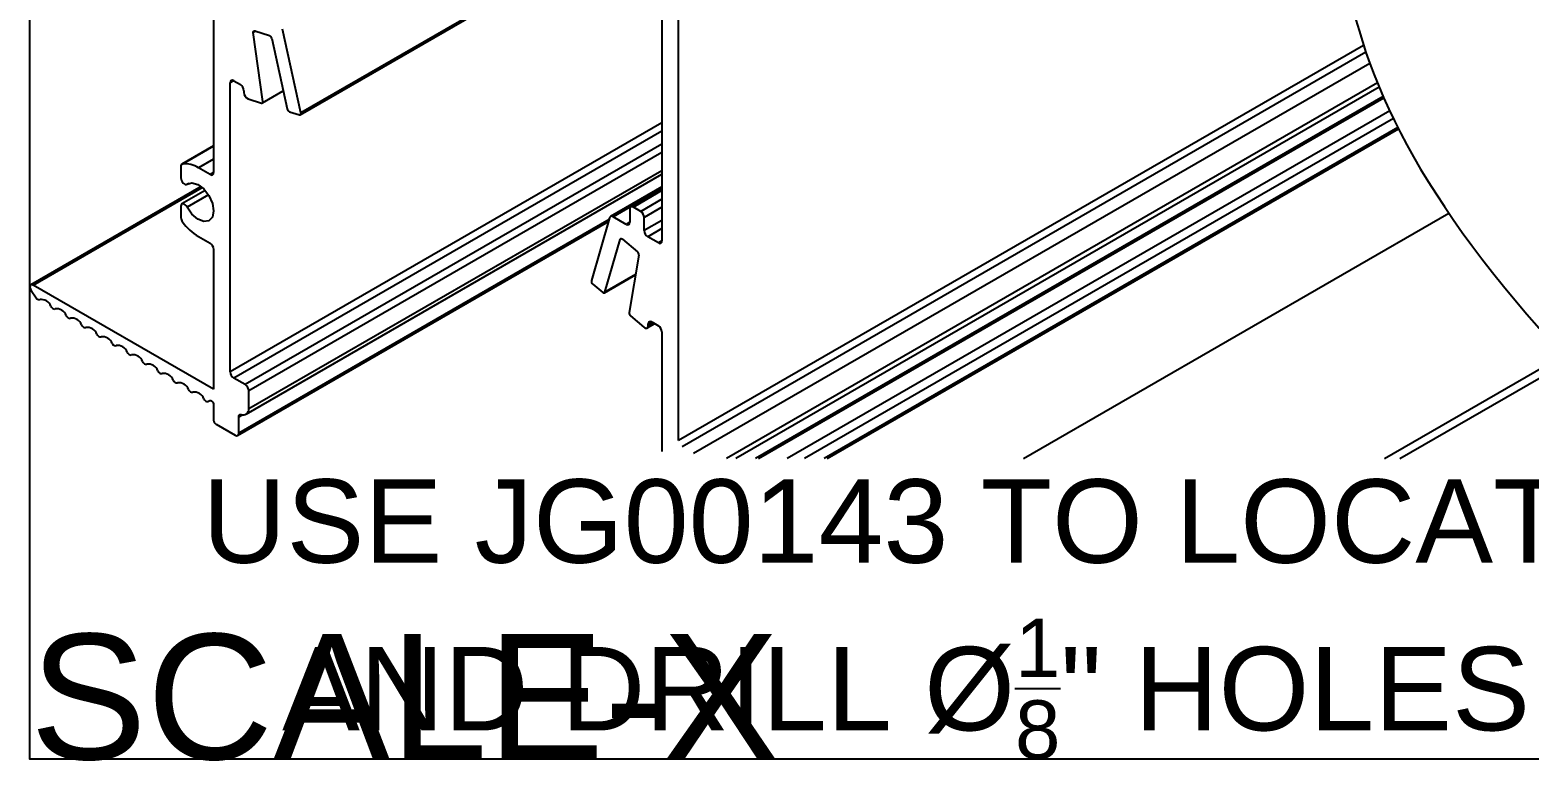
# Model space of a CAD drawing. Extents: x 0 to 11.9, y -12 to 0.
# Drawn here: x 0 to 4.485, y -12.042 to -9.854 of the extents above; entities that cross this region are included whole.
import ezdxf

# ---------------------------------------------------------------- set-up
doc = ezdxf.new("R2010")
doc.units = 0
doc.header["$LTSCALE"] = 0.5
doc.header["$MEASUREMENT"] = 0
for name, color, linetype in [('Dimension', 10, 'CONTINUOUS'), ('FAB DWG', 221, 'CONTINUOUS'), ('Housing', 150, 'CONTINUOUS')]:
    doc.layers.add(name, color=color, linetype=linetype)
doc.layers.add('Text-Unprinted', color=131, linetype='CONTINUOUS', plot=False)
doc.styles.add('LSAD_Standard', font='arial.ttf')
doc.styles.get("Standard").update_dxf_attribs({"font": 'arial.ttf'})

msp = doc.modelspace()

# ---------------------------------------------------------------- linework, layer by layer
at = {"layer": 'Dimension', "transparency": 16777216}
msp.add_open_spline([(2.8738, -6.7488), (4.1841, -7.289), (4.0674, -8.8141), (3.7305, -9.9254), (4.6353, -10.8779)], degree=3, knots=[0, 0, 0, 0, 1, 1.936571, 1.936571, 1.936571, 1.936571], dxfattribs=at)
at = {"layer": 'Housing', "transparency": 16777216}
for p, q in [((0.5495, -8.5074), (0.5495, -10.2804)), ((1.8907, -9.3173), (1.8907, -10.4851)), ((1.9402, -11.0832), (1.9402, -9.3103)), ((0.8087, -10.1075), (1.8907, -9.4828)), ((1.8907, -9.4781), (0.8101, -10.1019)), ((0.6753, -9.8576), (0.6681, -9.8617)), ((0.697, -10.0675), (0.6681, -9.8617)), ((0.6724, -9.8567), (0.717, -9.8705)), ((0.8101, -10.1019), (0.7556, -9.8509)), ((0.7237, -9.879), (0.7695, -10.09)), ((3.99, -9.8999), (1.9402, -11.0832)), ((3.9968, -9.9205), (1.9508, -11.1016)), ((4.0086, -9.9537), (1.9855, -11.1216)), ((0.6096, -10.0058), (0.599, -10.0119)), ((0.599, -10.8774), (0.599, -10.0119)), ((0.6096, -10.0058), (0.6294, -10.0172)), ((0.64, -10.0356), (0.64, -10.0407)), ((0.6954, -10.0723), (0.7579, -10.0363)), ((4.0312, -10.0121), (2.0836, -11.1364)), ((4.0366, -10.025), (2.1113, -11.1364)), ((0.653, -10.0602), (0.6927, -10.0725)), ((4.0483, -10.0524), (2.1704, -11.1364)), ((2.1792, -11.1364), (4.0501, -10.0564)), ((1.8907, -10.1317), (0.599, -10.8774)), ((0.7763, -10.0985), (0.8059, -10.1077)), ((4.0681, -10.0959), (2.2657, -11.1364)), ((4.0792, -10.1191), (2.3169, -11.1364)), ((1.8907, -10.1562), (0.6096, -10.8958)), ((4.0924, -10.1456), (2.376, -11.1364)), ((2.3848, -11.1364), (4.0943, -10.1495)), ((0.5495, -10.2008), (0.4545, -10.2556)), ((0.5495, -10.2012), (0.4563, -10.255)), ((1.8907, -10.1955), (0.6437, -10.9154)), ((1.8907, -10.2208), (0.655, -10.9342)), ((0.4514, -10.2625), (0.4514, -10.2966)), ((0.5495, -10.2404), (0.5042, -10.2665)), ((0.5389, -10.2865), (0.5042, -10.2665)), ((0.4695, -10.3158), (0.4748, -10.3127)), ((0.4746, -10.3128), (0.47, -10.3154)), ((0.5495, -10.2804), (0.5389, -10.2865)), ((0.6464, -11.004), (1.8907, -10.2856)), ((1.8907, -10.275), (0.655, -10.9884)), ((0.5123, -10.3226), (0.0028, -10.6167)), ((0.0095, -10.6174), (0.5155, -10.3253)), ((0.5242, -10.3341), (0.4545, -10.3743)), ((0.5339, -10.3471), (0.47, -10.3839)), ((1.8907, -10.3232), (1.7368, -10.4121)), ((1.8907, -10.3283), (1.7443, -10.4128)), ((1.8907, -10.3298), (1.7977, -10.3835)), ((1.8907, -10.3348), (1.8052, -10.3842)), ((0.4514, -10.3812), (0.4514, -10.4153)), ((1.7946, -10.3904), (1.7946, -10.4296)), ((1.8271, -10.3969), (1.8052, -10.3842)), ((1.8907, -10.3602), (1.8271, -10.3969)), ((1.8907, -10.3846), (1.8377, -10.4153)), ((2.9724, -11.1364), (4.2449, -10.4022)), ((0.6213, -11.068), (1.7307, -10.4275)), ((1.7325, -10.4214), (0.6244, -11.0611)), ((1.7341, -10.4158), (1.6796, -10.6039)), ((1.7839, -10.4357), (1.7443, -10.4128)), ((1.7946, -10.4296), (1.7839, -10.4357)), ((1.8377, -10.4545), (1.8377, -10.4153)), ((1.8907, -10.4238), (1.8377, -10.4545)), ((1.8907, -10.4483), (1.8483, -10.4728)), ((0.5042, -10.4723), (0.5389, -10.4923)), ((1.7202, -10.6388), (1.766, -10.4807)), ((1.7699, -10.4784), (1.766, -10.4807)), ((1.7727, -10.48), (1.8173, -10.5176)), ((1.8801, -10.4912), (1.8483, -10.4728)), ((1.8907, -10.4851), (1.8801, -10.4912)), ((0.5495, -10.5107), (0.5495, -10.9291)), ((1.8216, -10.5276), (1.7927, -10.7)), ((0.5495, -10.9291), (0.0095, -10.6174)), ((1.6838, -10.6144), (1.7134, -10.6395)), ((1.7187, -10.6408), (1.8116, -10.5872)), ((1.8118, -10.5859), (1.7202, -10.6388)), ((0.0037, -10.6338), (0.0186, -10.6556)), ((0.0282, -10.6612), (0.0292, -10.6608)), ((0.0628, -10.6806), (0.0645, -10.6835)), ((0.0741, -10.6891), (0.0751, -10.6887)), ((0.1087, -10.7085), (0.1104, -10.7113)), ((0.12, -10.717), (0.121, -10.7166)), ((1.797, -10.71), (1.8367, -10.7435)), ((0.1546, -10.7364), (0.1563, -10.7392)), ((0.1659, -10.7449), (0.1669, -10.7444)), ((1.8466, -10.7459), (1.8691, -10.7329)), ((1.8603, -10.7278), (1.8497, -10.7339)), ((1.8647, -10.7304), (1.8497, -10.7391)), ((1.8497, -10.7391), (1.8497, -10.7339)), ((1.8603, -10.7278), (1.8801, -10.7393)), ((1.8907, -10.7576), (1.8907, -11.1156)), ((0.2005, -10.7643), (0.2022, -10.7671)), ((0.2118, -10.7728), (0.2125, -10.7724)), ((0.246, -10.792), (0.2468, -10.7933)), ((0.2563, -10.7989), (0.2574, -10.7984)), ((0.291, -10.8183), (0.2927, -10.8211)), ((0.3023, -10.8268), (0.3033, -10.8263)), ((0.3369, -10.8462), (0.3386, -10.849)), ((4.0526, -11.1364), (4.5881, -10.8275)), ((4.0986, -11.1364), (4.6042, -10.8448)), ((0.3482, -10.8547), (0.3492, -10.8542)), ((0.3828, -10.874), (0.3845, -10.8769)), ((0.3941, -10.8825), (0.395, -10.8821)), ((0.6437, -10.9154), (0.6096, -10.8958)), ((0.4286, -10.9019), (0.4303, -10.9048)), ((0.4399, -10.9104), (0.4409, -10.91)), ((0.4745, -10.9298), (0.4762, -10.9326)), ((0.4858, -10.9383), (0.4868, -10.9378)), ((0.655, -10.9884), (0.655, -10.9342)), ((0.5204, -10.9577), (0.5221, -10.9605)), ((0.5317, -10.9662), (0.5377, -10.9634)), ((0.5495, -10.975), (0.5495, -11.0219)), ((0.6244, -11.0123), (0.6358, -11.0058)), ((0.6244, -11.0611), (0.6244, -11.0123)), ((0.5566, -11.0342), (0.6138, -11.0672))]:
    msp.add_line(p, q, dxfattribs=at)
at = {"layer": 'Housing', "transparency": 16777216, "flags": 128}
for points in [[(0.6681, -9.8617), (0.668, -9.8604), (0.6682, -9.8593), (0.6685, -9.8583), (0.669, -9.8575), (0.6697, -9.8569), (0.6705, -9.8566), (0.6714, -9.8565), (0.6724, -9.8567)], [(0.6927, -10.0725), (0.6937, -10.0727), (0.6947, -10.0726), (0.6955, -10.0723), (0.6962, -10.0717), (0.6967, -10.0709), (0.697, -10.0699), (0.6971, -10.0688), (0.697, -10.0675)], [(0.8059, -10.1077), (0.807, -10.1079), (0.808, -10.1078), (0.8088, -10.1074), (0.8095, -10.1067), (0.81, -10.1058), (0.8103, -10.1046), (0.8103, -10.1033), (0.8101, -10.1019)], [(0.4514, -10.2966), (0.4519, -10.3006), (0.4533, -10.3047), (0.4555, -10.3087), (0.4583, -10.3121), (0.4615, -10.3147), (0.4647, -10.3161), (0.4676, -10.3164), (0.47, -10.3154)], [(0.47, -10.3154), (0.4845, -10.311), (0.5021, -10.316), (0.5201, -10.3296), (0.5355, -10.3496), (0.5458, -10.3728), (0.5495, -10.3955), (0.5458, -10.414), (0.5355, -10.4252), (0.5201, -10.4275), (0.5021, -10.4204), (0.4845, -10.405), (0.47, -10.3839)], [(0.47, -10.3839), (0.4676, -10.3801), (0.4647, -10.377), (0.4615, -10.3748), (0.4583, -10.3737), (0.4555, -10.3739), (0.4533, -10.3753), (0.4519, -10.3778), (0.4514, -10.3812)], [(1.7443, -10.4128), (1.7426, -10.412), (1.741, -10.4115), (1.7394, -10.4114), (1.7379, -10.4116), (1.7367, -10.4122), (1.7356, -10.4131), (1.7347, -10.4143), (1.7341, -10.4158)], [(1.766, -10.4807), (1.7664, -10.4797), (1.767, -10.479), (1.7677, -10.4785), (1.7686, -10.4783), (1.7695, -10.4784), (1.7706, -10.4787), (1.7716, -10.4792), (1.7727, -10.48)], [(0.0095, -10.6174), (0.0066, -10.6162), (0.004, -10.6163), (0.0019, -10.6174), (0.0005, -10.6197), (0, -10.6227), (0.0004, -10.6263), (0.0017, -10.6301), (0.0037, -10.6338)], [(1.7134, -10.6395), (1.7145, -10.6403), (1.7156, -10.6408), (1.7166, -10.6411), (1.7176, -10.6411), (1.7185, -10.6409), (1.7192, -10.6404), (1.7198, -10.6397), (1.7202, -10.6388)], [(1.8367, -10.7435), (1.8391, -10.7452), (1.8414, -10.7462), (1.8437, -10.7466), (1.8457, -10.7463), (1.8474, -10.7454), (1.8486, -10.7438), (1.8494, -10.7416), (1.8497, -10.7391)], [(0.5377, -10.9634), (0.5393, -10.9631), (0.5411, -10.9634), (0.543, -10.9643), (0.5449, -10.9659), (0.5466, -10.9679), (0.548, -10.9702), (0.549, -10.9726), (0.5495, -10.975)], [(0.6244, -11.0123), (0.6246, -11.0104), (0.625, -11.0087), (0.6257, -11.0073), (0.6266, -11.0061), (0.6278, -11.0053), (0.6292, -11.0049), (0.6307, -11.0048), (0.6323, -11.005)]]:
    msp.add_lwpolyline(points, dxfattribs=at)
at = {"layer": 'Housing', "transparency": 16777216}
for centre, radius, start, end in [((0.7123, -9.8812), 0.0116, 10.9244, 66.0613), ((0.6054, -10.0109), 0.00655, 50.7967, 189.214), ((0.617, -10.0367), 0.0231, 2.6055, 57.3945), ((0.662, -10.0401), 0.022, 181.5902, 245.9373), ((0.781, -10.0878), 0.0116, 190.9244, 246.0613), ((0.4581, -10.2615), 0.00671, 104.9009, 188.7073), ((0.4638, -10.3292), 0.0746, 57.1914, 95.7634), ((0.543, -10.2814), 0.00655, 230.7967, 9.214), ((1.801, -10.3893), 0.00655, 50.7967, 189.214), ((1.8147, -10.4163), 0.0231, 2.6055, 57.3945), ((0.4743, -10.4143), 0.0229, 182.5457, 218.3372), ((0.591, -10.3292), 0.1673, 216.3904, 238.75), ((1.7881, -10.4306), 0.00655, 230.7967, 9.214), ((0.5265, -10.5117), 0.0231, 2.6055, 57.3945), ((1.8607, -10.4534), 0.0231, 182.6055, 237.3945), ((1.8843, -10.4861), 0.00655, 230.7967, 9.214), ((1.8097, -10.5268), 0.0119, 356.1763, 50.4242), ((1.691, -10.6055), 0.0115, 171.8214, 231.1934), ((0.027, -10.6523), 0.009, 201.1618, 277.7177), ((0.0334, -10.692), 0.0315, 21.1615, 97.7182), ((0.0729, -10.6802), 0.009, 201.1617, 277.7179), ((0.0793, -10.7199), 0.0315, 21.1615, 97.7182), ((0.1188, -10.7081), 0.009, 201.1619, 277.7174), ((0.1252, -10.7478), 0.0315, 21.1616, 97.7183), ((1.8046, -10.7008), 0.0119, 176.1763, 230.4242), ((0.1647, -10.736), 0.009, 201.162, 277.7169), ((0.1711, -10.7756), 0.0315, 21.1616, 97.7182), ((1.8562, -10.7329), 0.00655, 50.7967, 189.214), ((1.8677, -10.7587), 0.0231, 2.6055, 57.3945), ((0.2106, -10.7639), 0.009, 201.162, 277.7172), ((0.2168, -10.8035), 0.0314, 21.4191, 97.827), ((0.2551, -10.79), 0.00896, 201.4184, 277.8285), ((0.2616, -10.8296), 0.0315, 21.1616, 97.7182), ((0.3011, -10.8179), 0.009, 201.1613, 277.7194), ((0.3075, -10.8575), 0.0315, 21.1617, 97.7184), ((0.347, -10.8457), 0.009, 201.1612, 277.7196), ((0.3534, -10.8854), 0.0315, 21.1617, 97.7183), ((0.3928, -10.8736), 0.009, 201.1613, 277.7191), ((0.3993, -10.9133), 0.0315, 21.1618, 97.7183), ((0.622, -10.8763), 0.0231, 182.6055, 237.3952), ((0.4387, -10.9015), 0.009, 201.1615, 277.7187), ((0.4452, -10.9412), 0.0315, 21.1618, 97.7184), ((0.4846, -10.9294), 0.009, 201.1614, 277.7189), ((0.4911, -10.9691), 0.0315, 21.1619, 97.7183), ((0.6287, -10.9373), 0.0265, 6.6168, 55.5183), ((0.5305, -10.9573), 0.009, 201.1616, 277.7184), ((0.5648, -11.0212), 0.0154, 182.6055, 237.3948), ((0.6379, -10.9889), 0.0171, 250.9553, 1.7125), ((0.618, -11.0621), 0.00655, 230.7968, 9.2144)]:
    msp.add_arc(centre, radius, start, end, dxfattribs=at)
at = {"layer": 'Text-Unprinted', "ltscale": 0.5, "transparency": 16777216}
msp.add_lwpolyline([(0, 0), (11.6437, 0), (11.6437, -12.037), (0, -12.037)], close=True, dxfattribs=at)

# ---------------------------------------------------------------- texts
at = {"layer": 'FAB DWG', "ltscale": 0.5, "transparency": 16777216, "insert": (2.6695, -11.1989), "char_height": 0.25, "attachment_point": 2}
msp.add_mtext_dynamic_manual_height_columns('\\A1;USE JG00143 TO LOCATE\\PAND DRILL %%C{\\H0.7x;\\S1/8;}" HOLES.', width=4.640473, gutter_width=0.625, heights=[0], dxfattribs=at)
at = {"layer": 'Text-Unprinted', "ltscale": 0.5, "transparency": 16777216, "style": 'LSAD_Standard'}
msp.add_attdef('SCALE-X', (0, -12.037), 'XEffectiveScaleFactor', height=0.375, dxfattribs=at)

doc.saveas('drawing.dxf')
